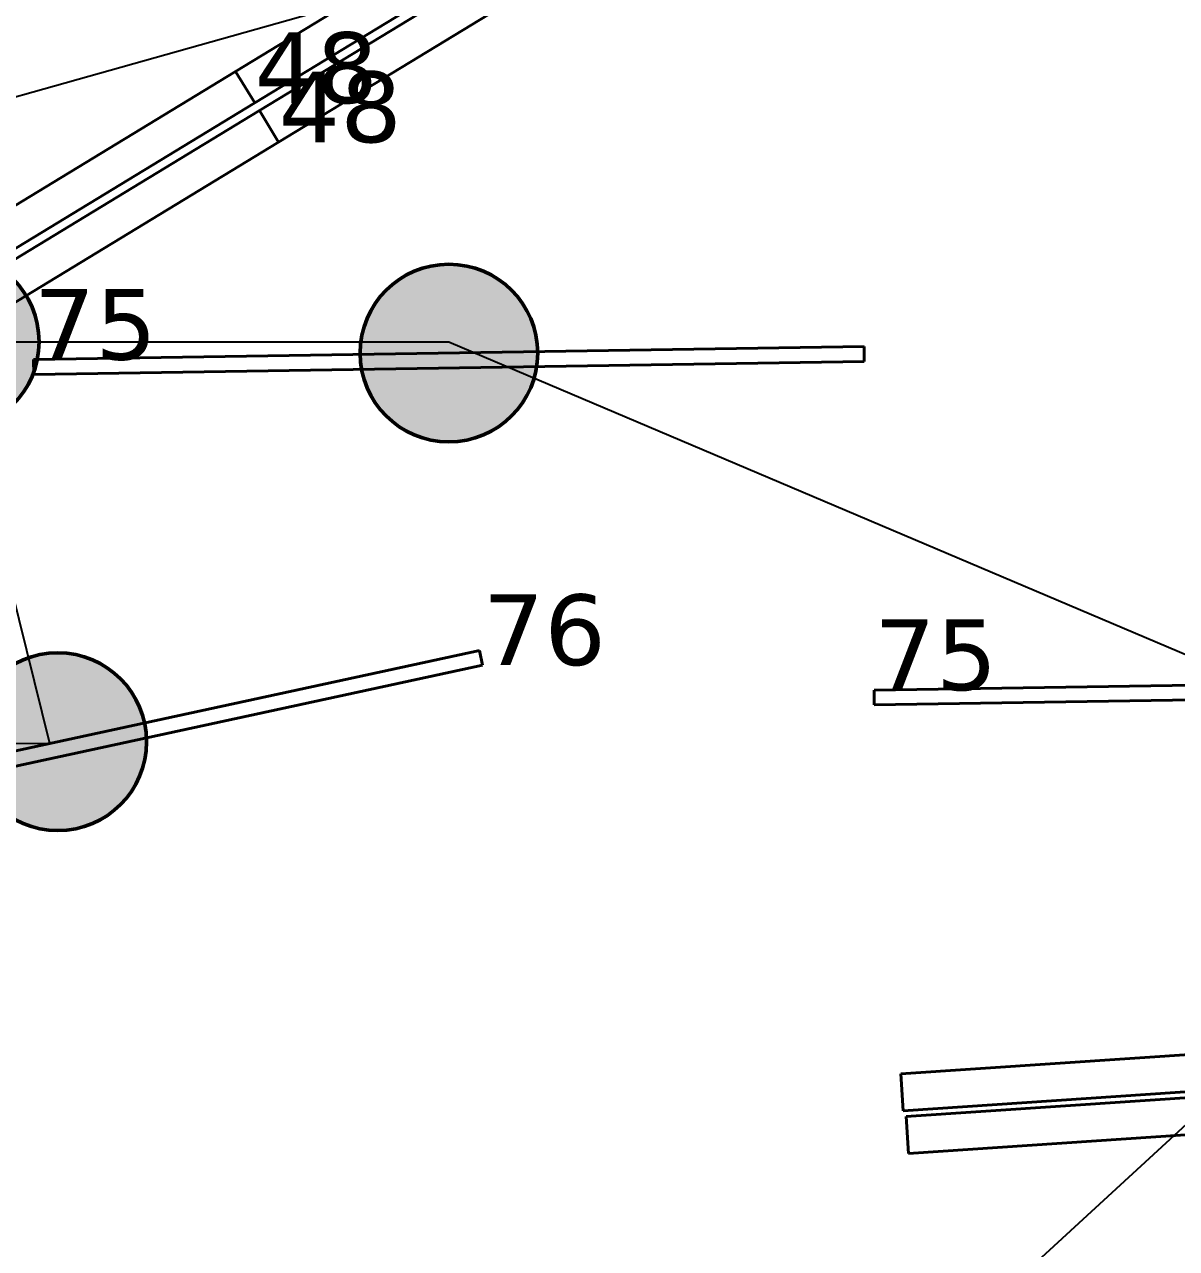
# Model space of a CAD drawing. Header units: millimetres. Extents: x -243740 to 150609, y -473655 to -165121.
# Drawn here: x 7836 to 10771, y -368895 to -365777 of the extents above; entities that cross this region are included whole.
import ezdxf

# ---------------------------------------------------------------- set-up
doc = ezdxf.new("R2010")
doc.units = ezdxf.units.MM
doc.linetypes.add('Штрих', pattern=[6.35, 3.175, -3.175])
for name, color, linetype in [('_Гр.ЩД-1C.10.4.I7.5', 6, 'Continuous'), ('_Гр.ЩД-1C.10.4.I7.6', 6, 'Continuous'), ('Вставка', 252, 'Continuous')]:
    doc.layers.add(name, color=color, linetype=linetype)
for name, color, linetype, lineweight in [('_освещение_dali', 3, 'Continuous', 50), ('A-ANNO-DIMS', 7, 'Continuous', 9), ('DLX_FL1_LUM 122', 1, 'Continuous', 40), ('DLX_FL1_LUM 222', 5, 'Continuous', 40), ('DLX_LUM 14', 5, 'Continuous', 40), ('DLX_LUM 17', 5, 'Continuous', 40), ('АР_монолит', 252, 'Continuous', 50)]:
    doc.layers.add(name, color=color, linetype=linetype, lineweight=lineweight)
doc.styles.add('GOST 2.304', font='')
doc.styles.add('TableTextStyle', font='')
doc.styles.get('GOST 2.304').set_extended_font_data('GOST Common')
doc.styles.get('TableTextStyle').set_extended_font_data('VERDANA.TTF')
doc.linetypes.add('Truba', pattern='A,3e-05,[4,MSH_7,S=1,R=0,X=0,Y=0],-3.022072', length=3.022102)
doc.dimstyles.new('М-200', dxfattribs={"dimtxt": 400, "dimasz": 160, "dimexe": 200, "dimexo": 400, "dimgap": 50, "dimtad": 1, "dimdec": 0, "dimzin": 0, "dimdsep": 46, "dimtxsty": 'GOST 2.304', "dimblk": 'ARCHTICK', "dimcen": 180, "dimdle": 200, "dimadec": 0, "dimazin": 0, "dimtfac": 1, "dimtdec": 0, "dimtmove": 1, "dimatfit": 0, "dimfxl": 1, "dimtolj": 1, "dimtzin": 0, "dimarcsym": 0})

# ---------------------------------------------------------------- blocks, each defined once
blk = doc.blocks.new('_ArchTick')
at = {"color": 0, "linetype": 'ByBlock', "const_width": 0.15}
blk.add_lwpolyline([(-0.5, -0.5), (0.5, 0.5)], dxfattribs=at)
blk = doc.blocks.new('*D46')
at = {"layer": 'A-ANNO-DIMS', "color": 0, "lineweight": -2, "transparency": 16777216}
blk.add_arc((-165703.8, -113309.3), 107894.2, 269.999998, 325.999999, dxfattribs=at)
at = {"layer": 'Defpoints', "color": 0, "lineweight": 30, "transparency": 16777216}
for p in [(-165703.8, -113309.3), (-165703.8, -113309.3), (-75741.3, -173989.8), (-131171, -215527.9), (-165703.8, -221903.3)]:
    blk.add_point(p, dxfattribs=at)
at = {"layer": 'A-ANNO-DIMS', "color": 0, "lineweight": -2, "transparency": 16777216, "xscale": 160, "yscale": 160, "zscale": 160}
for p, rotation in [((-76255.4, -173643), 55.99999895826774), ((-165703.8, -221203.5), 179.9999981265246)]:
    blk.add_blockref('_ArchTick', p, dxfattribs=dict(at, rotation=rotation))
at = {"layer": 'A-ANNO-DIMS', "color": 0, "transparency": 16777216, "insert": (-114299.5, -207822), "char_height": 400, "attachment_point": 5, "rotation": 28.5412, "style": 'GOST 2.304'}
blk.add_mtext('\\A1;56,0%%D', dxfattribs=at)
blk = doc.blocks.new('A$Caabd1818')
at = {"layer": 'DLX_FL1_LUM 122'}
for points in [[(4403.9, 31625.3, 0), (6077, 32642.5, 0)], [(6077, 32642.5, 0), (4403.9, 31625.3, 0)], [(6077, 32642.5, 0), (4403.9, 31625.3, 0)], [(4403.9, 31625.3, 0), (6077, 32642.5, 0)], [(6125.8, 32562.1, 0), (4452.7, 31545, 0)], [(4452.7, 31545, 0), (6125.8, 32562.1, 0)], [(4452.7, 31545, 0), (6125.8, 32562.1, 0)], [(6125.8, 32562.1, 0), (4452.7, 31545, 0)], [(4464.7, 31525.3, 0), (6137.7, 32542.5, 0)], [(6137.7, 32542.5, 0), (4464.7, 31525.3, 0)], [(6137.7, 32542.5, 0), (4464.7, 31525.3, 0)], [(4464.7, 31525.3, 0), (6137.7, 32542.5, 0)], [(6186.6, 32462.2, 0), (4513.5, 31445, 0)], [(4513.5, 31445, 0), (6186.6, 32462.2, 0)], [(4513.5, 31445, 0), (6186.6, 32462.2, 0)], [(6186.6, 32462.2, 0), (4513.5, 31445, 0)], [(4403.9, 31625.3, 0), (4403.9, 31625.3, 0)], [(4452.7, 31545, 0), (4403.9, 31625.3, 0)], [(4403.9, 31625.3, 0), (4403.9, 31625.3, 0)], [(4403.9, 31625.3, 0), (4452.7, 31545, 0)], [(4403.9, 31625.3, 0), (4452.7, 31545, 0)], [(4452.7, 31545, 0), (4403.9, 31625.3, 0)], [(4452.7, 31545, 0), (4452.7, 31545, 0)], [(4452.7, 31545, 0), (4452.7, 31545, 0)], [(4464.7, 31525.3, 0), (4464.7, 31525.3, 0)], [(4513.5, 31445, 0), (4464.7, 31525.3, 0)], [(4464.7, 31525.3, 0), (4464.7, 31525.3, 0)], [(4464.7, 31525.3, 0), (4513.5, 31445, 0)], [(4464.7, 31525.3, 0), (4513.5, 31445, 0)], [(4513.5, 31445, 0), (4464.7, 31525.3, 0)], [(4513.5, 31445, 0), (4513.5, 31445, 0)], [(4513.5, 31445, 0), (4513.5, 31445, 0)]]:
    blk.add_polyline3d(points, dxfattribs=at)
at = {"layer": 'DLX_FL1_LUM 222'}
for points in [[(2730.8, 30608.2, 0), (4403.9, 31625.3, 0)], [(4403.9, 31625.3, 0), (2730.8, 30608.2, 0)], [(4403.9, 31625.3, 0), (2730.8, 30608.2, 0)], [(2730.8, 30608.2, 0), (4403.9, 31625.3, 0)], [(4403.9, 31625.3, 0), (4403.9, 31625.3, 0)], [(4403.9, 31625.3, 0), (4452.7, 31545, 0)], [(4452.7, 31545, 0), (4403.9, 31625.3, 0)], [(4403.9, 31625.3, 0), (4403.9, 31625.3, 0)], [(4452.7, 31545, 0), (4403.9, 31625.3, 0)], [(4403.9, 31625.3, 0), (4452.7, 31545, 0)], [(4452.7, 31545, 0), (2779.6, 30527.8, 0)], [(2779.6, 30527.8, 0), (4452.7, 31545, 0)], [(2779.6, 30527.8, 0), (4452.7, 31545, 0)], [(4452.7, 31545, 0), (2779.6, 30527.8, 0)], [(2791.6, 30508.2, 0), (4464.7, 31525.3, 0)], [(4464.7, 31525.3, 0), (2791.6, 30508.2, 0)], [(4464.7, 31525.3, 0), (2791.6, 30508.2, 0)], [(2791.6, 30508.2, 0), (4464.7, 31525.3, 0)], [(4452.7, 31545, 0), (4452.7, 31545, 0)], [(4452.7, 31545, 0), (4452.7, 31545, 0)], [(4464.7, 31525.3, 0), (4464.7, 31525.3, 0)], [(4464.7, 31525.3, 0), (4513.5, 31445, 0)], [(4513.5, 31445, 0), (4464.7, 31525.3, 0)], [(4464.7, 31525.3, 0), (4464.7, 31525.3, 0)], [(4513.5, 31445, 0), (4464.7, 31525.3, 0)], [(4464.7, 31525.3, 0), (4513.5, 31445, 0)], [(4513.5, 31445, 0), (2840.4, 30427.9, 0)], [(2840.4, 30427.9, 0), (4513.5, 31445, 0)], [(2840.4, 30427.9, 0), (4513.5, 31445, 0)], [(4513.5, 31445, 0), (2840.4, 30427.9, 0)], [(4513.5, 31445, 0), (4513.5, 31445, 0)], [(4513.5, 31445, 0), (4513.5, 31445, 0)], [(6098.9, 29071.4, 0), (8052.5, 29202.6, 0)], [(8052.5, 29202.6, 0), (6098.9, 29071.4, 0)], [(8052.5, 29202.6, 0), (6098.9, 29071.4, 0)], [(6098.9, 29071.4, 0), (8052.5, 29202.6, 0)], [(8058.8, 29108.8, 0), (6105.2, 28977.7, 0)], [(6105.2, 28977.7, 0), (8058.8, 29108.8, 0)], [(6105.2, 28977.7, 0), (8058.8, 29108.8, 0)], [(8058.8, 29108.8, 0), (6105.2, 28977.7, 0)], [(6112.4, 28962.6, 0), (8066, 29093.8, 0)], [(8066, 29093.8, 0), (6112.4, 28962.6, 0)], [(8066, 29093.8, 0), (6112.4, 28962.6, 0)], [(6112.4, 28962.6, 0), (8066, 29093.8, 0)], [(6105.2, 28977.7, 0), (6098.9, 29071.4, 0)], [(6098.9, 29071.4, 0), (6098.9, 29071.4, 0)], [(6098.9, 29071.4, 0), (6105.2, 28977.7, 0)], [(6098.9, 29071.4, 0), (6098.9, 29071.4, 0)], [(6098.9, 29071.4, 0), (6105.2, 28977.7, 0)], [(6105.2, 28977.7, 0), (6098.9, 29071.4, 0)], [(8072.3, 29000, 0), (6118.7, 28868.9, 0)], [(6118.7, 28868.9, 0), (8072.3, 29000, 0)], [(6118.7, 28868.9, 0), (8072.3, 29000, 0)], [(8072.3, 29000, 0), (6118.7, 28868.9, 0)], [(6105.2, 28977.7, 0), (6105.2, 28977.7, 0)], [(6105.2, 28977.7, 0), (6105.2, 28977.7, 0)], [(6118.7, 28868.9, 0), (6112.4, 28962.6, 0)], [(6112.4, 28962.6, 0), (6112.4, 28962.6, 0)], [(6112.4, 28962.6, 0), (6118.7, 28868.9, 0)], [(6112.4, 28962.6, 0), (6112.4, 28962.6, 0)], [(6112.4, 28962.6, 0), (6118.7, 28868.9, 0)], [(6118.7, 28868.9, 0), (6112.4, 28962.6, 0)], [(6118.7, 28868.9, 0), (6118.7, 28868.9, 0)], [(6118.7, 28868.9, 0), (6118.7, 28868.9, 0)]]:
    blk.add_polyline3d(points, dxfattribs=at)
at = {"layer": 'DLX_LUM 14'}
for points in [[(2666.1, 29639.8, 0), (5025.5, 30150.3, 0)], [(5025.5, 30150.3, 0), (2666.1, 29639.8, 0)], [(5025.5, 30150.3, 0), (2666.1, 29639.8, 0)], [(2666.1, 29639.8, 0), (5025.5, 30150.3, 0)], [(5025.5, 30150.3, 0), (5025.5, 30150.3, 0)], [(5025.5, 30150.3, 0), (5033.5, 30113.1, 0)], [(5033.5, 30113.1, 0), (5025.5, 30150.3, 0)], [(5025.5, 30150.3, 0), (5025.5, 30150.3, 0)], [(5033.5, 30113.1, 0), (5025.5, 30150.3, 0)], [(5025.5, 30150.3, 0), (5033.5, 30113.1, 0)], [(5033.5, 30113.1, 0), (2674.1, 29602.7, 0)], [(2674.1, 29602.7, 0), (5033.5, 30113.1, 0)], [(2674.1, 29602.7, 0), (5033.5, 30113.1, 0)], [(5033.5, 30113.1, 0), (2674.1, 29602.7, 0)], [(5033.5, 30113.1, 0), (5033.5, 30113.1, 0)], [(5033.5, 30113.1, 0), (5033.5, 30113.1, 0)]]:
    blk.add_polyline3d(points, dxfattribs=at)
at = {"layer": 'DLX_LUM 17'}
for points in [[(3889.5, 30891.1, 0), (6005.2, 30924.3, 0)], [(6005.2, 30924.3, 0), (3889.5, 30891.1, 0)], [(6005.2, 30924.3, 0), (3889.5, 30891.1, 0)], [(3889.5, 30891.1, 0), (6005.2, 30924.3, 0)], [(6005.2, 30924.3, 0), (6005.2, 30924.3, 0)], [(6005.2, 30924.3, 0), (6005.8, 30886.3, 0)], [(6005.8, 30886.3, 0), (6005.2, 30924.3, 0)], [(6005.2, 30924.3, 0), (6005.2, 30924.3, 0)], [(6005.8, 30886.3, 0), (6005.2, 30924.3, 0)], [(6005.2, 30924.3, 0), (6005.8, 30886.3, 0)], [(3890.1, 30853.1, 0), (3889.5, 30891.1, 0)], [(3889.5, 30891.1, 0), (3889.5, 30891.1, 0)], [(3889.5, 30891.1, 0), (3890.1, 30853.1, 0)], [(3889.5, 30891.1, 0), (3889.5, 30891.1, 0)], [(3889.5, 30891.1, 0), (3890.1, 30853.1, 0)], [(3890.1, 30853.1, 0), (3889.5, 30891.1, 0)], [(6005.8, 30886.3, 0), (3890.1, 30853.1, 0)], [(3890.1, 30853.1, 0), (6005.8, 30886.3, 0)], [(3890.1, 30853.1, 0), (6005.8, 30886.3, 0)], [(6005.8, 30886.3, 0), (3890.1, 30853.1, 0)], [(6005.8, 30886.3, 0), (6005.8, 30886.3, 0)], [(6005.8, 30886.3, 0), (6005.8, 30886.3, 0)], [(3890.1, 30853.1, 0), (3890.1, 30853.1, 0)], [(3890.1, 30853.1, 0), (3890.1, 30853.1, 0)], [(6030.8, 30049.3, 0), (8146.6, 30082.4, 0)], [(8146.6, 30082.4, 0), (6030.8, 30049.3, 0)], [(8146.6, 30082.4, 0), (6030.8, 30049.3, 0)], [(6030.8, 30049.3, 0), (8146.6, 30082.4, 0)], [(6031.4, 30011.3, 0), (6030.8, 30049.3, 0)], [(6030.8, 30049.3, 0), (6030.8, 30049.3, 0)], [(6030.8, 30049.3, 0), (6031.4, 30011.3, 0)], [(6030.8, 30049.3, 0), (6030.8, 30049.3, 0)], [(6030.8, 30049.3, 0), (6031.4, 30011.3, 0)], [(6031.4, 30011.3, 0), (6030.8, 30049.3, 0)], [(8147.2, 30044.4, 0), (6031.4, 30011.3, 0)], [(6031.4, 30011.3, 0), (8147.2, 30044.4, 0)], [(6031.4, 30011.3, 0), (8147.2, 30044.4, 0)], [(8147.2, 30044.4, 0), (6031.4, 30011.3, 0)], [(6031.4, 30011.3, 0), (6031.4, 30011.3, 0)], [(6031.4, 30011.3, 0), (6031.4, 30011.3, 0)]]:
    blk.add_polyline3d(points, dxfattribs=at)
blk = doc.blocks.new('A$Cab2378fa')
at = {"lineweight": 25, "true_color": 0xfff5f5}
h = blk.add_hatch(color=7, dxfattribs=at)
h.dxf.hatch_style = 1
h.paths.add_polyline_path([(0, 0), (-141.6, -170.3, 0.174923), (3, -222.4, 0.197808), (162.3, -156.8)])
h.paths.add_polyline_path([(-163.2, 157.6), (0, 0), (147.8, 177.8, 0.175398), (3, 230.2, 0.209014)])
at = {"lineweight": 25}
h = blk.add_hatch(color=0, dxfattribs=at)
h.paths.add_polyline_path([(162.3, -156.8, 0.442338), (147.8, 177.8), (0, 0)])
h.paths.add_polyline_path([(-141.6, -170.3), (0, 0), (-163.2, 157.6, 0.430096)])
blk.add_circle((3, 3.9), 226.3)
blk = doc.blocks.new('Оси200')
at = {"layer": 'A-ANNO-DIMS'}
dim = blk.add_angular_dim_2l(base=(-131171, -215527.9), line1=((-165703.8, -113309.3), (-75741.3, -173989.8)), line2=((-165703.8, -113309.3), (-165703.8, -221903.3)), text='56,0%%D', dimstyle='М-200', override={"dimadec": 2, "dimtmove": 2}, dxfattribs=at)
dim.commit()
dim.dimension.update_dxf_attribs({"geometry": '*D46', "text_midpoint": (-114299.5, -207822), "dimtype": 130})
blk = doc.blocks.new('A$C010e0e93')
at = {"layer": 'A-ANNO-DIMS'}
blk.add_blockref('Оси200', (404603.7, 213803.6), dxfattribs=at)

msp = doc.modelspace()

# ---------------------------------------------------------------- block references
at = {"layer": 'Вставка', "linetype": 'Truba', "lineweight": 30, "ltscale": 100}
msp.add_blockref('A$C010e0e93', (-234640, -397437.2), dxfattribs=at)

# ---------------------------------------------------------------- next in the draw order: linework, layer by layer
at = {"layer": '_Гр.ЩД-1C.10.4.I7.5', "ltscale": 100}
for points in [[(7537, -366405), (5864, -367422.2), (4401.2, -368305.7), (4504.1, -368494.3), (6000.8, -367602.5), (7900.2, -367608.4), (7646.6, -366585.3), (8917, -366585.3), (11059, -367493.9), (13787.6, -366866.3), (16800.3, -365974.9)], [(17196.4, -368182.8), (14622.5, -368346.5), (14707.1, -368136.6), (13123, -368245.3), (13138.6, -368471.6), (11045.4, -368611.1), (11028.9, -368364), (9031.2, -370202.1), (9556.4, -371013.6), (11188.3, -369422), (12175.3, -369349.6), (17453.1, -369136.9)]]:
    msp.add_lwpolyline(points, dxfattribs=at)
at = {"layer": '_Гр.ЩД-1C.10.4.I7.6', "ltscale": 100}
msp.add_lwpolyline([(4787.8, -362381.3), (5675.6, -363174.7), (5395.2, -365016.1), (6236.3, -366404.2), (9418, -365508.4), (9308.4, -365328.1), (9113, -364851), (7583.6, -363303.2), (6677.5, -362320.5)], dxfattribs=at)

# ---------------------------------------------------------------- next in the draw order: block references
at = {"layer": '_освещение_dali', "color": 5, "ltscale": 100}
for p in [(7643.7, -366589.2), (8914.1, -366618), (7917.8, -367607.9)]:
    msp.add_blockref('A$Cab2378fa', p, dxfattribs=at)
at = {"layer": 'Defpoints', "linetype": 'Truba', "ltscale": 100}
msp.add_blockref('A$Caabd1818', (3969.7, -397521.8), dxfattribs=at)

# ---------------------------------------------------------------- next in the draw order: texts
at = {"layer": '_освещение_dali', "color": 132, "true_color": 0x32c8d4, "style": 'TableTextStyle'}
for s, p in [('48', (8422.4, -365976.8)), ('48', (8483.2, -366076.8)), ('75', (7859.1, -366630.6)), ('76', (9003.2, -367408.7)), ('75', (10000.5, -367472.5))]:
    msp.add_text(s, height=180, dxfattribs=at).set_placement(p)

doc.saveas('drawing.dxf')
